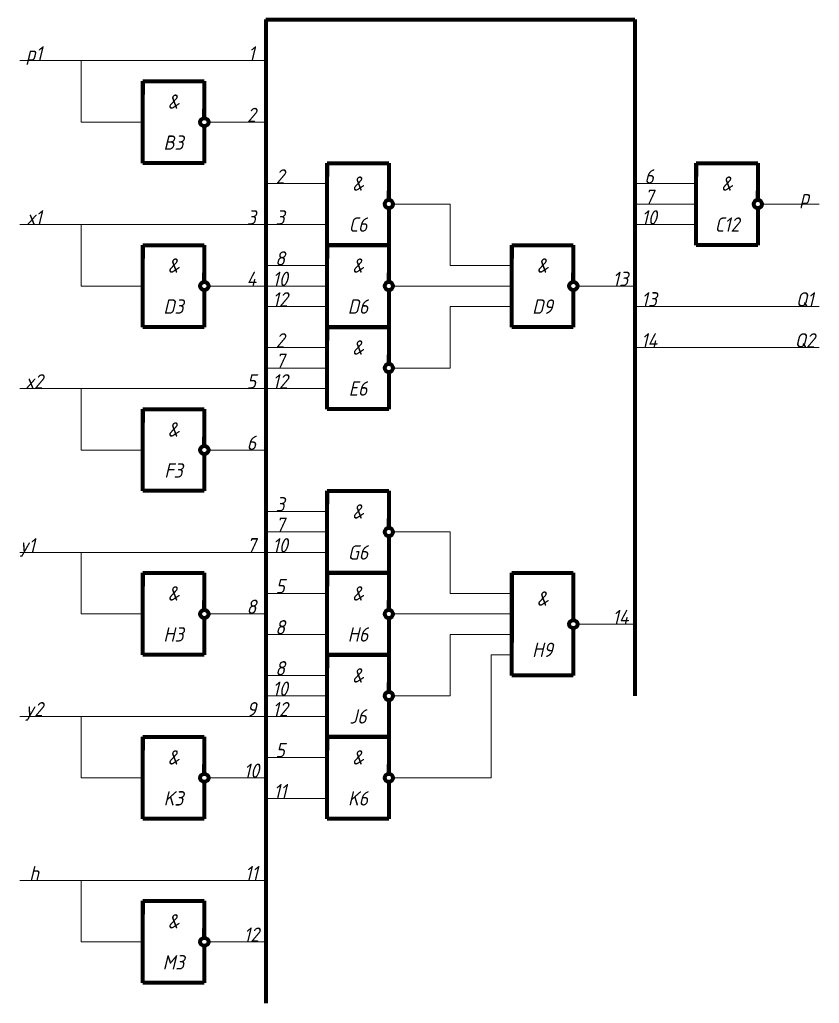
# Model space of a CAD drawing. Header units: millimetres. Extents: x -41 to 1158, y -278 to 531.
# Drawn here: x 20.4 to 215.4, y -278.5 to -38.5 of the extents above; entities that cross this region are included whole.
import ezdxf

# ---------------------------------------------------------------- set-up
doc = ezdxf.new("R2010")
doc.units = ezdxf.units.MM
doc.header["$LTSCALE"] = 0.5
doc.layers.get('0').update_dxf_attribs({"lineweight": 60})
doc.styles.get("Standard").update_dxf_attribs({"font": 'ISOCPEUI.TTF', "width": 0.9})

msp = doc.modelspace()

# ---------------------------------------------------------------- linework, layer by layer
at = {"lineweight": 100}
for p, q in [((80.44, -38.46), (80.44, -273.46)), ((80.44, -38.46), (170.44, -38.46)), ((170.44, -38.46), (170.44, -185.96)), ((50.44, -53.46), (65.44, -53.46)), ((50.44, -73.46), (50.44, -53.46)), ((50.44, -53.46), (50.44, -56.71)), ((65.44, -53.46), (65.44, -62.46)), ((50.44, -63.46), (50.44, -60.21)), ((65.44, -62.46), (65.44, -60.21)), ((65.44, -64.46), (65.44, -73.46)), ((50.44, -70.21), (50.44, -66.71)), ((50.44, -73.46), (50.44, -70.21)), ((65.44, -73.46), (50.44, -73.46)), ((95.44, -73.46), (110.44, -73.46)), ((95.44, -93.46), (95.44, -73.46)), ((95.44, -73.46), (95.44, -76.71)), ((110.44, -73.46), (110.44, -82.46)), ((185.44, -73.46), (200.44, -73.46)), ((185.44, -93.46), (185.44, -73.46)), ((185.44, -73.46), (185.44, -76.71)), ((200.44, -73.46), (200.44, -82.46)), ((95.44, -83.46), (95.44, -80.21)), ((110.44, -82.46), (110.44, -80.21)), ((185.44, -83.46), (185.44, -80.21)), ((200.44, -82.46), (200.44, -80.21)), ((110.44, -84.46), (110.44, -93.46)), ((200.44, -84.46), (200.44, -93.46)), ((95.44, -90.21), (95.44, -86.71)), ((185.44, -90.21), (185.44, -86.71)), ((95.44, -93.46), (95.44, -90.21)), ((185.44, -93.46), (185.44, -90.21)), ((50.44, -93.46), (65.44, -93.46)), ((50.44, -113.46), (50.44, -93.46)), ((50.44, -93.46), (50.44, -96.71)), ((65.44, -93.46), (65.44, -102.46)), ((110.44, -93.46), (95.44, -93.46)), ((95.44, -93.46), (110.44, -93.46)), ((95.44, -113.46), (95.44, -93.46)), ((95.44, -93.46), (95.44, -96.71)), ((110.44, -93.46), (110.44, -102.46)), ((140.44, -93.46), (155.44, -93.46)), ((140.44, -113.46), (140.44, -93.46)), ((140.44, -93.46), (140.44, -96.71)), ((155.44, -93.46), (155.44, -102.46)), ((200.44, -93.46), (185.44, -93.46)), ((50.44, -103.46), (50.44, -100.21)), ((65.44, -102.46), (65.44, -100.21)), ((95.44, -103.46), (95.44, -100.21)), ((110.44, -102.46), (110.44, -100.21)), ((140.44, -103.46), (140.44, -100.21)), ((155.44, -102.46), (155.44, -100.21)), ((65.44, -104.46), (65.44, -113.46)), ((110.44, -104.46), (110.44, -113.46)), ((155.44, -104.46), (155.44, -113.46)), ((50.44, -110.21), (50.44, -106.71)), ((95.44, -110.21), (95.44, -106.71)), ((140.44, -110.21), (140.44, -106.71)), ((50.44, -113.46), (50.44, -110.21)), ((95.44, -113.46), (95.44, -110.21)), ((140.44, -113.46), (140.44, -110.21)), ((65.44, -113.46), (50.44, -113.46)), ((95.44, -113.46), (110.44, -113.46)), ((95.44, -133.46), (95.44, -113.46)), ((95.44, -113.46), (95.44, -116.71)), ((110.44, -113.46), (95.44, -113.46)), ((110.44, -113.46), (110.44, -122.46)), ((155.44, -113.46), (140.44, -113.46)), ((95.44, -123.46), (95.44, -120.21)), ((110.44, -122.46), (110.44, -120.21)), ((110.44, -124.46), (110.44, -133.46)), ((95.44, -130.21), (95.44, -126.71)), ((95.44, -133.46), (95.44, -130.21)), ((50.44, -133.46), (65.44, -133.46)), ((50.44, -153.46), (50.44, -133.46)), ((50.44, -133.46), (50.44, -136.71)), ((65.44, -133.46), (65.44, -142.46)), ((110.44, -133.46), (95.44, -133.46)), ((50.44, -143.46), (50.44, -140.21)), ((65.44, -142.46), (65.44, -140.21)), ((65.44, -144.46), (65.44, -153.46)), ((50.44, -150.21), (50.44, -146.71)), ((50.44, -153.46), (50.44, -150.21)), ((65.44, -153.46), (50.44, -153.46)), ((95.44, -153.46), (110.44, -153.46)), ((95.44, -173.46), (95.44, -153.46)), ((95.44, -153.46), (95.44, -156.71)), ((110.44, -153.46), (110.44, -162.46)), ((95.44, -163.46), (95.44, -160.21)), ((110.44, -162.46), (110.44, -160.21)), ((110.44, -164.46), (110.44, -173.46)), ((95.44, -170.21), (95.44, -166.71)), ((95.44, -173.46), (95.44, -170.21)), ((50.44, -173.46), (65.44, -173.46)), ((50.44, -193.46), (50.44, -173.46)), ((50.44, -173.46), (50.44, -176.71)), ((65.44, -173.46), (65.44, -182.46)), ((110.44, -173.46), (95.44, -173.46)), ((95.44, -173.46), (110.44, -173.46)), ((95.44, -193.46), (95.44, -173.46)), ((95.44, -173.46), (95.44, -176.71)), ((110.44, -173.46), (110.44, -182.46)), ((140.44, -173.46), (155.44, -173.46)), ((140.44, -198.46), (140.44, -173.46)), ((140.44, -173.46), (140.44, -177.96)), ((140.44, -173.46), (140.44, -185.96)), ((155.44, -173.46), (155.44, -184.96)), ((155.44, -173.46), (155.44, -184.96)), ((50.44, -183.46), (50.44, -180.21)), ((65.44, -182.46), (65.44, -180.21)), ((95.44, -183.46), (95.44, -180.21)), ((110.44, -182.46), (110.44, -180.21)), ((140.44, -185.96), (140.44, -181.46)), ((65.44, -184.46), (65.44, -193.46)), ((110.44, -184.46), (110.44, -193.46)), ((50.44, -190.21), (50.44, -186.71)), ((95.44, -190.21), (95.44, -186.71)), ((140.44, -185.96), (140.44, -190.46)), ((155.44, -186.96), (155.44, -198.46)), ((170.44, -185.96), (170.44, -195.96)), ((50.44, -193.46), (50.44, -190.21)), ((95.44, -193.46), (95.44, -190.21)), ((65.44, -193.46), (50.44, -193.46)), ((110.44, -193.46), (95.44, -193.46)), ((95.44, -193.46), (110.44, -193.46)), ((95.44, -213.46), (95.44, -193.46)), ((95.44, -193.46), (95.44, -196.71)), ((110.44, -193.46), (110.44, -202.46)), ((140.44, -198.46), (140.44, -193.96)), ((170.44, -195.96), (170.44, -198.46)), ((155.44, -198.46), (140.44, -198.46)), ((170.44, -198.46), (170.44, -203.46)), ((95.44, -203.46), (95.44, -200.21)), ((110.44, -202.46), (110.44, -200.21)), ((110.44, -204.46), (110.44, -213.46)), ((95.44, -210.21), (95.44, -206.71)), ((95.44, -213.46), (95.44, -210.21)), ((50.44, -213.46), (65.44, -213.46)), ((50.44, -233.46), (50.44, -213.46)), ((50.44, -213.46), (50.44, -216.71)), ((65.44, -213.46), (65.44, -222.46)), ((95.44, -213.46), (110.44, -213.46)), ((95.44, -233.46), (95.44, -213.46)), ((95.44, -213.46), (95.44, -216.71)), ((110.44, -213.46), (95.44, -213.46)), ((110.44, -213.46), (110.44, -222.46)), ((50.44, -223.46), (50.44, -220.21)), ((65.44, -222.46), (65.44, -220.21)), ((95.44, -223.46), (95.44, -220.21)), ((110.44, -222.46), (110.44, -220.21)), ((65.44, -224.46), (65.44, -233.46)), ((110.44, -224.46), (110.44, -233.46)), ((50.44, -230.21), (50.44, -226.71)), ((95.44, -230.21), (95.44, -226.71)), ((50.44, -233.46), (50.44, -230.21)), ((95.44, -233.46), (95.44, -230.21)), ((65.44, -233.46), (50.44, -233.46)), ((110.44, -233.46), (95.44, -233.46)), ((50.44, -253.46), (65.44, -253.46)), ((50.44, -273.46), (50.44, -253.46)), ((50.44, -253.46), (50.44, -256.71)), ((65.44, -253.46), (65.44, -262.46)), ((50.44, -263.46), (50.44, -260.21)), ((65.44, -262.46), (65.44, -260.21)), ((65.44, -264.46), (65.44, -273.46)), ((50.44, -270.21), (50.44, -266.71)), ((50.44, -273.46), (50.44, -270.21)), ((65.44, -273.46), (50.44, -273.46)), ((80.44, -273.46), (80.44, -278.46))]:
    msp.add_line(p, q, dxfattribs=at)
at = {"lineweight": 20}
for p, q in [((20.44, -48.46), (35.44, -48.46)), ((35.44, -48.46), (66.44, -48.46)), ((35.44, -53.46), (35.44, -48.46)), ((66.44, -48.46), (80.44, -48.46)), ((80.44, -48.46), (76.94, -48.46)), ((35.44, -63.46), (35.44, -53.46)), ((50.44, -63.46), (35.44, -63.46)), ((80.44, -63.46), (66.44, -63.46)), ((95.44, -78.46), (80.44, -78.46)), ((170.44, -78.46), (185.44, -78.46)), ((125.44, -83.46), (111.44, -83.46)), ((125.44, -83.46), (125.44, -93.46)), ((170.44, -83.46), (185.44, -83.46)), ((215.44, -83.46), (201.44, -83.46)), ((20.44, -88.46), (35.44, -88.46)), ((35.44, -88.46), (66.44, -88.46)), ((35.44, -103.46), (35.44, -88.46)), ((66.44, -88.46), (80.44, -88.46)), ((95.44, -88.46), (80.44, -88.46)), ((170.44, -88.46), (185.44, -88.46)), ((125.44, -93.46), (125.44, -98.46)), ((95.44, -98.46), (80.44, -98.46)), ((125.44, -98.46), (140.44, -98.46)), ((50.44, -103.46), (35.44, -103.46)), ((80.44, -103.46), (66.44, -103.46)), ((95.44, -103.46), (80.44, -103.46)), ((125.44, -103.46), (111.44, -103.46)), ((125.44, -103.46), (140.44, -103.46)), ((156.44, -103.46), (170.44, -103.46)), ((95.44, -108.46), (80.44, -108.46)), ((125.44, -123.46), (125.44, -108.46)), ((125.44, -108.46), (140.44, -108.46)), ((170.44, -108.46), (215.44, -108.46)), ((95.44, -118.46), (80.44, -118.46)), ((170.44, -118.46), (215.44, -118.46)), ((95.44, -123.46), (80.44, -123.46)), ((125.44, -123.46), (111.44, -123.46)), ((20.44, -128.46), (35.44, -128.46)), ((35.44, -128.46), (66.44, -128.46)), ((35.44, -128.46), (35.44, -143.46)), ((66.44, -128.46), (80.44, -128.46)), ((95.44, -128.46), (80.44, -128.46)), ((50.44, -143.46), (35.44, -143.46)), ((80.44, -143.46), (66.44, -143.46)), ((95.44, -158.46), (80.44, -158.46)), ((95.44, -163.46), (80.44, -163.46)), ((111.44, -163.46), (120.44, -163.46)), ((120.44, -163.46), (125.44, -163.46)), ((125.44, -163.46), (125.44, -178.46)), ((20.44, -168.46), (35.44, -168.46)), ((35.44, -168.46), (66.44, -168.46)), ((35.44, -183.46), (35.44, -168.46)), ((66.44, -168.46), (80.44, -168.46)), ((95.44, -168.46), (80.44, -168.46)), ((95.44, -178.46), (80.44, -178.46)), ((125.44, -178.46), (140.44, -178.46)), ((50.44, -183.46), (35.44, -183.46)), ((80.44, -183.46), (66.44, -183.46)), ((111.44, -183.46), (140.44, -183.46)), ((156.44, -185.96), (170.44, -185.96)), ((95.44, -188.46), (80.44, -188.46)), ((130.44, -188.46), (125.44, -188.46)), ((125.44, -188.46), (125.44, -203.46)), ((130.44, -188.46), (140.44, -188.46)), ((135.44, -223.46), (135.44, -193.46)), ((135.44, -193.46), (140.44, -193.46)), ((95.44, -198.46), (80.44, -198.46)), ((95.44, -203.46), (80.44, -203.46)), ((111.44, -203.46), (125.44, -203.46)), ((20.44, -208.46), (35.44, -208.46)), ((35.44, -208.46), (66.44, -208.46)), ((35.44, -223.46), (35.44, -208.46)), ((66.44, -208.46), (80.44, -208.46)), ((95.44, -208.46), (80.44, -208.46)), ((95.44, -218.46), (80.44, -218.46)), ((50.44, -223.46), (35.44, -223.46)), ((80.44, -223.46), (66.44, -223.46)), ((111.44, -223.46), (135.44, -223.46)), ((95.44, -228.46), (80.44, -228.46)), ((20.44, -248.46), (35.44, -248.46)), ((35.44, -248.46), (66.44, -248.46)), ((35.44, -263.46), (35.44, -248.46)), ((66.44, -248.46), (80.44, -248.46)), ((50.44, -263.46), (35.44, -263.46)), ((80.44, -263.46), (66.44, -263.46))]:
    msp.add_line(p, q, dxfattribs=at)
at = {"lineweight": 100}
for centre in [(65.44, -63.46), (110.44, -83.46), (200.44, -83.46), (65.44, -103.46), (110.44, -103.46), (155.44, -103.46), (110.44, -123.46), (65.44, -143.46), (110.44, -163.46), (65.44, -183.46), (110.44, -183.46), (155.44, -185.96), (110.44, -203.46), (65.44, -223.46), (110.44, -223.46), (65.44, -263.46)]:
    msp.add_circle(centre, 1, dxfattribs=at)

# ---------------------------------------------------------------- texts
at = {"lineweight": 100, "char_height": 3.5, "attachment_point": 1}
for s, width, insert in [('\\pxqc;p1', 7, (20.44, -44.96)), ('\\pxqc;1', 7, (73.44, -44.96)), ('\\pxqc;&', 15, (50.44, -56.71)), ('\\pxqc;2', 7, (73.44, -59.96)), ('\\pxqc;B3', 15, (50.44, -66.71)), ('\\pxqc;2', 7, (80.44, -74.96)), ('\\pxqc;&', 15, (95.44, -76.71)), ('\\pxqc;6', 7, (170.44, -74.96)), ('\\pxqc;&', 15, (185.44, -76.71)), ('\\pxqc;7', 7, (170.44, -79.96)), ('\\pxqc;p', 7, (208.39, -79.96)), ('\\pxqc;x1', 7, (20.44, -84.96)), ('\\pxqc;3', 7, (73.44, -84.96)), ('\\pxqc;3', 7, (80.44, -84.96)), ('\\pxqc;10', 7, (170.44, -84.96)), ('\\pxqc;C6', 15, (95.44, -86.71)), ('\\pxqc;C12', 15, (185.44, -86.71)), ('\\pxqc;8', 7, (80.44, -94.96)), ('\\pxqc;&', 15, (50.44, -96.71)), ('\\pxqc;&', 15, (95.44, -96.71)), ('\\pxqc;&', 15, (140.44, -96.71)), ('\\pxqc;4', 7, (73.44, -99.96)), ('\\pxqc;10', 7, (80.44, -99.96)), ('\\pxqc;13', 7, (163.44, -99.96)), ('\\pxqc;12', 7, (80.44, -104.96)), ('\\pxqc;13', 7, (170.44, -104.96)), ('\\pxqc;Q1', 7, (208.4, -104.96)), ('\\pxqc;D3', 15, (50.44, -106.71)), ('\\pxqc;D6', 15, (95.44, -106.71)), ('\\pxqc;D9', 15, (140.44, -106.71)), ('\\pxqc;2', 7, (80.44, -114.96)), ('\\pxqc;14', 7, (170.44, -114.96)), ('\\pxqc;Q2', 7, (208.4, -114.96)), ('\\pxqc;&', 15, (95.44, -116.71)), ('\\pxqc;7', 7, (80.44, -119.96)), ('\\pxqc;x2', 7, (20.44, -124.96)), ('\\pxqc;5', 7, (73.44, -124.96)), ('\\pxqc;12', 7, (80.44, -124.96)), ('\\pxqc;E6', 15, (95.44, -126.71)), ('\\pxqc;&', 15, (50.44, -136.71)), ('\\pxqc;6', 7, (73.44, -139.96)), ('\\pxqc;F3', 15, (50.44, -146.71)), ('\\pxqc;3', 7, (80.44, -154.96)), ('\\pxqc;&', 15, (95.44, -156.71)), ('\\pxqc;7', 7, (80.44, -159.96)), ('y1', 7, (20.44, -164.96)), ('\\pxqc;7', 7, (73.44, -164.96)), ('\\pxqc;10', 7, (80.44, -164.96)), ('\\pxqc;G6', 15, (95.44, -166.71)), ('\\pxqc;5', 7, (80.44, -174.96)), ('\\pxqc;&', 15, (50.44, -176.71)), ('\\pxqc;&', 15, (95.44, -176.71)), ('\\pxqc;8', 7, (73.44, -179.96)), ('\\pxqc;&', 15, (140.44, -177.96)), ('\\pxqc;14', 7, (163.46, -182.46)), ('\\pxqc;H3', 15, (50.44, -186.71)), ('\\pxqc;8', 7, (80.44, -184.96)), ('\\pxqc;H6', 15, (95.44, -186.71)), ('\\pxqc;H9', 15, (140.44, -190.46)), ('\\pxqc;8', 7, (80.44, -194.96)), ('\\pxqc;&', 15, (95.44, -196.71)), ('\\pxqc;10', 7, (80.44, -199.96)), ('\\pxqc;y2', 7, (20.44, -204.96)), ('\\pxqc;9', 7, (73.45, -204.96)), ('\\pxqc;12', 7, (80.44, -204.96)), ('\\pxqc;J6', 15, (95.44, -206.71)), ('\\pxqc;5', 7, (80.44, -214.96)), ('\\pxqc;&', 15, (50.44, -216.71)), ('\\pxqc;&', 15, (95.44, -216.71)), ('\\pxqc;10', 7, (73.45, -219.96)), ('\\pxqc;11', 7, (80.44, -224.96)), ('\\pxqc;K3', 15, (50.44, -226.71)), ('\\pxqc;K6', 15, (95.44, -226.71)), ('\\pxqc;h', 7, (20.44, -244.96)), ('\\pxqc;11', 7, (73.44, -244.96)), ('\\pxqc;&', 15, (50.44, -256.71)), ('\\pxqc;12', 7, (73.44, -259.96)), ('\\pxqc;M3', 15, (50.44, -266.71))]:
    msp.add_mtext_dynamic_manual_height_columns(s, width=width, gutter_width=25, heights=[0], dxfattribs=dict(at, insert=insert))

doc.saveas('drawing.dxf')
